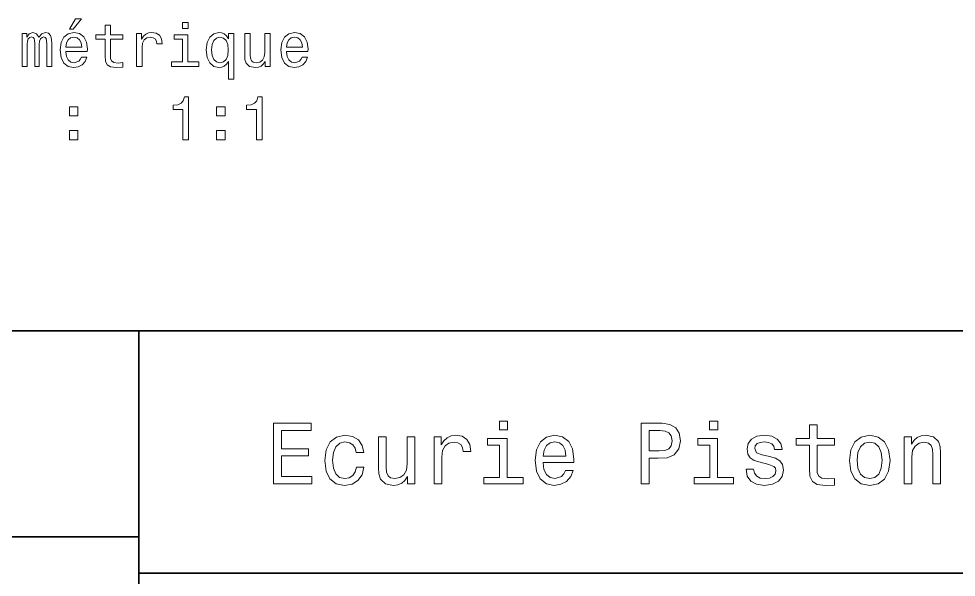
# Model space of a CAD drawing. Extents: x 0 to 297, y 0 to 210.
# Drawn here: x 152.1 to 229.5, y 49.7 to 95.8 of the extents above; entities that cross this region are included whole.
import ezdxf

# ---------------------------------------------------------------- set-up
doc = ezdxf.new("R2010")
doc.units = 0

msp = doc.modelspace()

# ---------------------------------------------------------------- linework, layer by layer
at = {"color": 7, "lineweight": 35}
for p, q in [((97, 70), (287, 70)), ((162, 10), (162, 70)), ((97, 53), (162, 53)), ((162, 50), (287, 50))]:
    msp.add_line(p, q, dxfattribs=at)
at = {"color": 7, "lineweight": 13}
for points in [[(156.275116, 94.901062), (156.572678, 94.901062), (157.273682, 95.758408), (156.779449, 95.758408)], [(159.210281, 94.063889), (159.210281, 92.70726), (159.24054, 92.268494), (159.381744, 91.965904), (159.664169, 91.789391), (160.14328, 91.728874), (160.66777, 91.754089), (160.66777, 92.137375), (160.284485, 92.107109), (159.936508, 92.147461), (159.749908, 92.273537), (159.66922, 92.485352), (159.654083, 92.782906), (159.654083, 94.063889), (160.66777, 94.063889), (160.66777, 94.442123), (159.654083, 94.442123), (159.654083, 95.233917), (159.210281, 95.233917), (159.210281, 94.442123), (158.44371, 94.442123), (158.44371, 94.063889)], [(166.05899, 95.445732), (165.589966, 95.445732), (165.589966, 94.941406), (166.05899, 94.941406)], [(152.366623, 91.824692), (152.775131, 91.824692), (152.775131, 93.635208), (152.800339, 93.907547), (152.875992, 94.104233), (152.991989, 94.220222), (153.14328, 94.265617), (153.264313, 94.225266), (153.345001, 94.124405), (153.385361, 93.952934), (153.400482, 93.72599), (153.400482, 91.824692), (153.783768, 91.824692), (153.783768, 93.635208), (153.80899, 93.902504), (153.884628, 94.09919), (154.005676, 94.220222), (154.156967, 94.265617), (154.278, 94.225266), (154.358704, 94.124405), (154.409134, 93.72599), (154.409134, 91.824692), (154.817627, 91.824692), (154.817627, 93.695732), (154.792419, 94.084061), (154.711731, 94.381607), (154.550339, 94.563164), (154.288086, 94.628723), (153.980453, 94.527863), (153.743423, 94.235352), (153.556824, 94.52282), (153.244141, 94.628723), (152.95668, 94.527863), (152.759995, 94.245438), (152.759995, 94.532906), (152.366623, 94.532906)], [(155.967484, 93.050194), (157.742706, 93.050194), (157.747742, 93.256966), (157.667053, 93.836937), (157.44516, 94.27066), (157.092133, 94.532906), (156.623108, 94.628723), (156.164169, 94.527863), (155.811142, 94.245438), (155.584198, 93.786507), (155.50351, 93.18132), (155.579163, 92.561005), (155.806107, 92.107109), (156.154083, 91.824692), (156.607971, 91.728874), (157.001343, 91.794434), (157.324112, 91.965904), (157.561142, 92.238235), (157.697311, 92.601349), (157.258545, 92.601349), (157.16777, 92.39962), (157.036652, 92.248322), (156.663452, 92.127289), (156.375992, 92.182762), (156.159134, 92.359276), (156.017914, 92.646736), (155.967484, 93.035065)], [(161.817627, 91.824692), (162.261429, 91.824692), (162.261429, 93.372963), (162.306824, 93.746162), (162.442993, 94.013451), (162.664886, 94.174835), (162.962433, 94.230309), (163.184341, 94.195007), (163.350769, 94.094147), (163.45163, 93.922676), (163.486938, 93.690689), (163.935791, 93.690689), (163.875275, 94.09919), (163.708832, 94.391693), (163.431458, 94.568207), (163.053223, 94.628723), (162.796021, 94.588379), (162.574112, 94.487518), (162.377426, 94.316048), (162.221085, 94.084061), (162.221085, 94.532906), (161.817627, 94.532906)], [(166.043854, 92.197891), (166.043854, 94.442123), (164.904083, 94.442123), (164.904083, 94.063889), (165.600052, 94.063889), (165.600052, 92.197891), (164.692261, 92.197891), (164.692261, 91.824692), (166.961716, 91.824692), (166.961716, 92.197891)], [(169.387512, 94.114319), (169.231171, 94.341263), (169.054657, 94.502647), (168.847885, 94.593422), (168.610855, 94.628723), (168.18219, 94.527863), (167.849335, 94.245438), (167.632477, 93.79155), (167.556824, 93.18132), (167.632477, 92.566048), (167.849335, 92.112152), (168.18219, 91.824692), (168.610855, 91.728874), (168.847885, 91.759132), (169.049622, 91.844864), (169.226135, 92.001205), (169.387512, 92.238235), (169.387512, 90.775703), (169.831314, 90.775703), (169.831314, 94.532906), (169.387512, 94.532906)], [(172.847168, 94.532906), (172.403366, 94.532906), (172.403366, 92.969505), (172.352936, 92.606392), (172.20668, 92.344147), (171.979736, 92.182762), (171.682175, 92.132332), (171.445145, 92.172676), (171.293854, 92.293709), (171.208115, 92.500481), (171.187943, 92.792992), (171.187943, 94.532906), (170.744141, 94.532906), (170.744141, 92.752647), (170.759277, 92.394577), (170.855087, 92.097023), (171.147598, 91.824692), (171.616623, 91.728874), (171.868774, 91.764175), (172.085632, 91.85495), (172.272232, 92.011292), (172.423538, 92.238235), (172.423538, 91.824692), (172.847168, 91.824692)], [(174.183624, 93.050194), (175.958832, 93.050194), (175.963882, 93.256966), (175.883179, 93.836937), (175.661285, 94.27066), (175.308258, 94.532906), (174.839233, 94.628723), (174.38031, 94.527863), (174.027283, 94.245438), (173.800339, 93.786507), (173.719635, 93.18132), (173.795288, 92.561005), (174.022232, 92.107109), (174.370224, 91.824692), (174.824112, 91.728874), (175.217484, 91.794434), (175.540253, 91.965904), (175.777283, 92.238235), (175.913452, 92.601349), (175.474686, 92.601349), (175.383911, 92.39962), (175.252777, 92.248322), (174.879578, 92.127289), (174.592117, 92.182762), (174.375259, 92.359276), (174.234055, 92.646736), (174.183624, 93.035065)], [(155.967484, 93.423393), (156.022964, 93.771378), (156.159134, 94.02858), (156.365906, 94.184921), (156.638245, 94.240395), (156.905533, 94.184921), (157.112305, 94.02858), (157.238373, 93.771378), (157.283768, 93.423393)], [(168.010712, 93.18132), (168.056091, 93.630165), (168.197311, 93.957977), (168.409119, 94.159706), (168.686508, 94.230309), (168.979004, 94.159706), (169.200912, 93.96302), (169.332031, 93.635208), (169.382477, 93.18132), (169.332031, 92.722389), (169.200912, 92.394577), (168.979004, 92.192848), (168.686508, 92.127289), (168.409119, 92.192848), (168.197311, 92.394577), (168.056091, 92.727432)], [(174.183624, 93.423393), (174.23909, 93.771378), (174.375259, 94.02858), (174.582031, 94.184921), (174.85437, 94.240395), (175.121658, 94.184921), (175.32843, 94.02858), (175.454514, 93.771378), (175.499908, 93.423393)], [(165.640396, 85.777863), (166.099335, 85.777863), (166.099335, 89.303078), (165.756393, 89.303078), (165.665619, 88.995445), (165.484055, 88.788666), (165.20668, 88.667633), (164.823395, 88.627289), (164.823395, 88.269218), (165.640396, 88.269218)], [(171.712433, 85.777863), (172.171371, 85.777863), (172.171371, 89.303078), (171.82843, 89.303078), (171.737656, 88.995445), (171.556091, 88.788666), (171.278717, 88.667633), (170.895432, 88.627289), (170.895432, 88.269218), (171.712433, 88.269218)], [(156.275116, 87.734634), (156.971085, 87.734634), (156.971085, 88.486076), (156.275116, 88.486076)], [(168.41922, 87.734634), (169.115173, 87.734634), (169.115173, 88.486076), (168.41922, 88.486076)], [(156.275116, 85.777863), (156.971085, 85.777863), (156.971085, 86.529305), (156.275116, 86.529305)], [(168.41922, 85.777863), (169.115173, 85.777863), (169.115173, 86.529305), (168.41922, 86.529305)], [(173.109512, 57.381123), (176.279541, 57.381123), (176.279541, 57.986309), (173.772339, 57.986309), (173.772339, 59.679394), (176.005768, 59.679394), (176.005768, 60.277374), (173.772339, 60.277374), (173.772339, 61.775936), (176.221893, 61.775936), (176.221893, 62.381123), (173.109512, 62.381123)], [(192.439484, 62.554031), (191.769455, 62.554031), (191.769455, 61.833572), (192.439484, 61.833572)], [(203.462524, 57.381123), (204.125351, 57.381123), (204.125351, 59.492073), (204.860229, 59.492073), (205.602295, 59.528095), (206.193085, 59.780258), (206.574921, 60.270172), (206.704605, 60.940201), (206.603745, 61.559795), (206.315552, 62.013687), (205.840057, 62.287464), (205.191635, 62.381123), (203.462524, 62.381123)], [(209.788177, 62.554031), (209.118149, 62.554031), (209.118149, 61.833572), (209.788177, 61.833572)], [(217.353027, 60.579971), (217.353027, 58.64193), (217.396255, 58.015129), (217.597992, 57.582851), (218.001434, 57.330688), (218.685883, 57.244236), (219.43515, 57.280258), (219.43515, 57.827808), (218.887604, 57.78458), (218.390488, 57.842216), (218.123917, 58.022331), (218.008652, 58.324928), (217.98703, 58.75), (217.98703, 60.579971), (219.43515, 60.579971), (219.43515, 61.120316), (217.98703, 61.120316), (217.98703, 62.251438), (217.353027, 62.251438), (217.353027, 61.120316), (216.257935, 61.120316), (216.257935, 60.579971)], [(179.932281, 59.967579), (180.559082, 59.967579), (180.429398, 60.543945), (180.119598, 60.997837), (179.636887, 61.278816), (179.010086, 61.386887), (178.318436, 61.242794), (177.792511, 60.839336), (177.46109, 60.183716), (177.345825, 59.304752), (177.453888, 58.432995), (177.778091, 57.78458), (178.289627, 57.381123), (178.988464, 57.244236), (179.608063, 57.352303), (180.090775, 57.6549), (180.42218, 58.130402), (180.566284, 58.764408), (179.96109, 58.764408), (179.853027, 58.36095), (179.651291, 58.058357), (179.363113, 57.871037), (179.010086, 57.8134), (178.570602, 57.907059), (178.253601, 58.195244), (178.059082, 58.663544), (177.994232, 59.326366), (178.059082, 59.974781), (178.260803, 60.443081), (178.585007, 60.731266), (179.010086, 60.83213), (179.38472, 60.767288), (179.66571, 60.601585), (179.853027, 60.327808)], [(184.788177, 61.25), (184.154175, 61.25), (184.154175, 59.016571), (184.082123, 58.497837), (183.873199, 58.123196), (183.548996, 57.892651), (183.123917, 57.820602), (182.785294, 57.878242), (182.569168, 58.051151), (182.446686, 58.346542), (182.417862, 58.764408), (182.417862, 61.25), (181.783859, 61.25), (181.783859, 58.706772), (181.805481, 58.195244), (181.942368, 57.770172), (182.360229, 57.381123), (183.030258, 57.244236), (183.390488, 57.294666), (183.700287, 57.424351), (183.966858, 57.647694), (184.182999, 57.971901), (184.182999, 57.381123), (184.788177, 57.381123)], [(186.380402, 57.381123), (187.014404, 57.381123), (187.014404, 59.592937), (187.079254, 60.12608), (187.273773, 60.507923), (187.590775, 60.738472), (188.015854, 60.817722), (188.332855, 60.767288), (188.570602, 60.623199), (188.714691, 60.378242), (188.765121, 60.046829), (189.406342, 60.046829), (189.319885, 60.630402), (189.082123, 61.048271), (188.685883, 61.30043), (188.145538, 61.386887), (187.778091, 61.32925), (187.46109, 61.185158), (187.180115, 60.940201), (186.956772, 60.608788), (186.956772, 61.25), (186.380402, 61.25)], [(195.37175, 59.131844), (197.907776, 59.131844), (197.914978, 59.427231), (197.799713, 60.255764), (197.482712, 60.875359), (196.978378, 61.25), (196.30835, 61.386887), (195.65274, 61.242794), (195.148407, 60.839336), (194.824203, 60.183716), (194.708923, 59.319164), (194.817001, 58.432995), (195.141205, 57.78458), (195.638321, 57.381123), (196.286743, 57.244236), (196.848694, 57.337894), (197.309799, 57.582851), (197.648407, 57.971901), (197.842941, 58.490631), (197.216141, 58.490631), (197.086456, 58.20245), (196.899139, 57.986309), (196.365997, 57.8134), (195.955322, 57.892651), (195.645538, 58.14481), (195.443802, 58.555473), (195.37175, 59.110229)], [(205.01152, 61.76873), (205.443802, 61.725502), (205.760803, 61.588615), (205.94812, 61.336452), (206.01297, 60.940201), (205.940918, 60.522331), (205.746399, 60.270172), (205.414978, 60.140488), (204.96109, 60.104465), (204.125351, 60.104465), (204.125351, 61.76873)], [(214.060516, 59.636166), (213.44812, 59.780258), (212.994232, 59.945965), (212.842941, 60.28458), (212.886169, 60.522331), (213.03746, 60.695244), (213.282425, 60.803314), (213.635437, 60.846542), (213.97406, 60.803314), (214.240631, 60.67363), (214.413544, 60.479107), (214.485596, 60.219738), (215.105194, 60.219738), (215.105194, 60.23415), (214.997116, 60.70245), (214.701721, 61.069885), (214.240631, 61.30043), (213.635437, 61.386887), (213.023056, 61.30043), (212.57637, 61.062679), (212.29538, 60.709652), (212.208939, 60.262966), (212.273773, 59.830688), (212.475494, 59.528095), (212.806915, 59.311958), (213.289627, 59.16066), (213.995682, 58.987751), (214.427948, 58.807636), (214.543228, 58.663544), (214.586456, 58.447407), (214.521606, 58.180836), (214.348694, 57.979107), (214.067719, 57.849422), (213.693085, 57.806194), (213.296829, 57.849422), (213.008636, 58.000721), (212.814117, 58.245674), (212.734863, 58.584293), (212.122482, 58.584293), (212.223343, 58.007923), (212.518738, 57.590057), (212.98703, 57.337894), (213.635437, 57.244236), (214.312683, 57.337894), (214.809799, 57.590057), (215.112396, 57.993515), (215.220459, 58.519451), (215.141205, 58.973343), (214.917862, 59.283138), (214.55043, 59.484871)], [(220.65274, 59.311958), (220.768005, 58.432995), (221.099426, 57.78458), (221.625366, 57.381123), (222.331421, 57.244236), (223.030258, 57.381123), (223.556198, 57.777374), (223.887604, 58.425793), (224.010086, 59.311958), (223.887604, 60.190922), (223.556198, 60.846542), (223.030258, 61.242794), (222.331421, 61.386887), (221.625366, 61.242794), (221.099426, 60.839336), (220.768005, 60.190922)], [(225.177246, 57.381123), (225.811249, 57.381123), (225.811249, 59.614552), (225.876083, 60.12608), (226.085022, 60.500717), (226.409225, 60.731266), (226.841507, 60.817722), (227.187317, 60.745674), (227.403458, 60.551151), (227.511536, 60.226944), (227.547546, 59.794666), (227.547546, 57.381123), (228.181564, 57.381123), (228.181564, 59.924351), (228.15274, 60.435879), (228.023056, 60.86095), (227.597992, 61.25), (226.935165, 61.386887), (226.567719, 61.336452), (226.257935, 61.199566), (225.991364, 60.969017), (225.782425, 60.659222), (225.782425, 61.25), (225.177246, 61.25)], [(192.417862, 57.914265), (192.417862, 61.120316), (190.789627, 61.120316), (190.789627, 60.579971), (191.783859, 60.579971), (191.783859, 57.914265), (190.48703, 57.914265), (190.48703, 57.381123), (193.729111, 57.381123), (193.729111, 57.914265)], [(195.37175, 59.664986), (195.451004, 60.162102), (195.645538, 60.529537), (195.940918, 60.75288), (196.329971, 60.83213), (196.711807, 60.75288), (197.007202, 60.529537), (197.187317, 60.162102), (197.252167, 59.664986)], [(209.766571, 57.914265), (209.766571, 61.120316), (208.138321, 61.120316), (208.138321, 60.579971), (209.132568, 60.579971), (209.132568, 57.914265), (207.835724, 57.914265), (207.835724, 57.381123), (211.077805, 57.381123), (211.077805, 57.914265)], [(221.301147, 59.319164), (221.365997, 59.967579), (221.567719, 60.435879), (221.891937, 60.72406), (222.331421, 60.824928), (222.763687, 60.72406), (223.087891, 60.443081), (223.289627, 59.967579), (223.361679, 59.319164), (223.289627, 58.663544), (223.087891, 58.188038), (222.763687, 57.899853), (222.331421, 57.806194), (221.891937, 57.899853), (221.567719, 58.188038), (221.365997, 58.663544)]]:
    msp.add_lwpolyline(points, close=True, dxfattribs=at)

doc.saveas('drawing.dxf')
